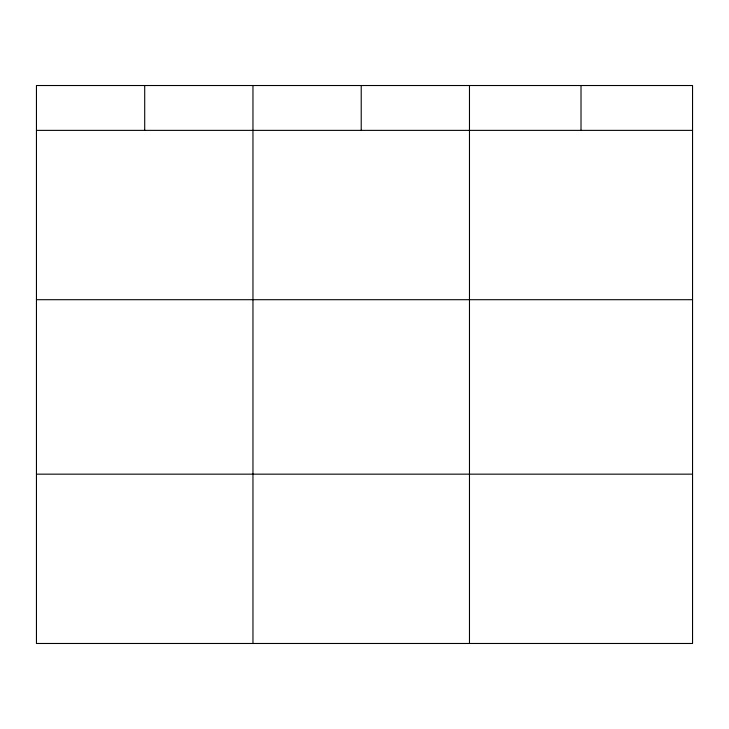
<?xml version="1.0" encoding="UTF-8"?>
<svg xmlns="http://www.w3.org/2000/svg" width="729" height="729" viewBox="0 0 729 729"><rect width="100%" height="100%" fill="white"/><g stroke="black" fill="none" stroke-linecap="round" stroke-linejoin="round"><path stroke-width="1.09" d="M692.55 299.701L692.55 85.521L36.45 85.521L36.45 643.479L692.55 643.479L692.55 299.701L36.45 299.701M36.45 130.373L692.55 130.373M36.45 474.16L692.55 474.16M581.013 85.521L581.013 130.373M469.476 85.521L469.476 643.479M361.219 85.521L361.219 130.373M252.963 85.521L252.963 643.479M144.707 85.521L144.707 130.373"/></g></svg>
